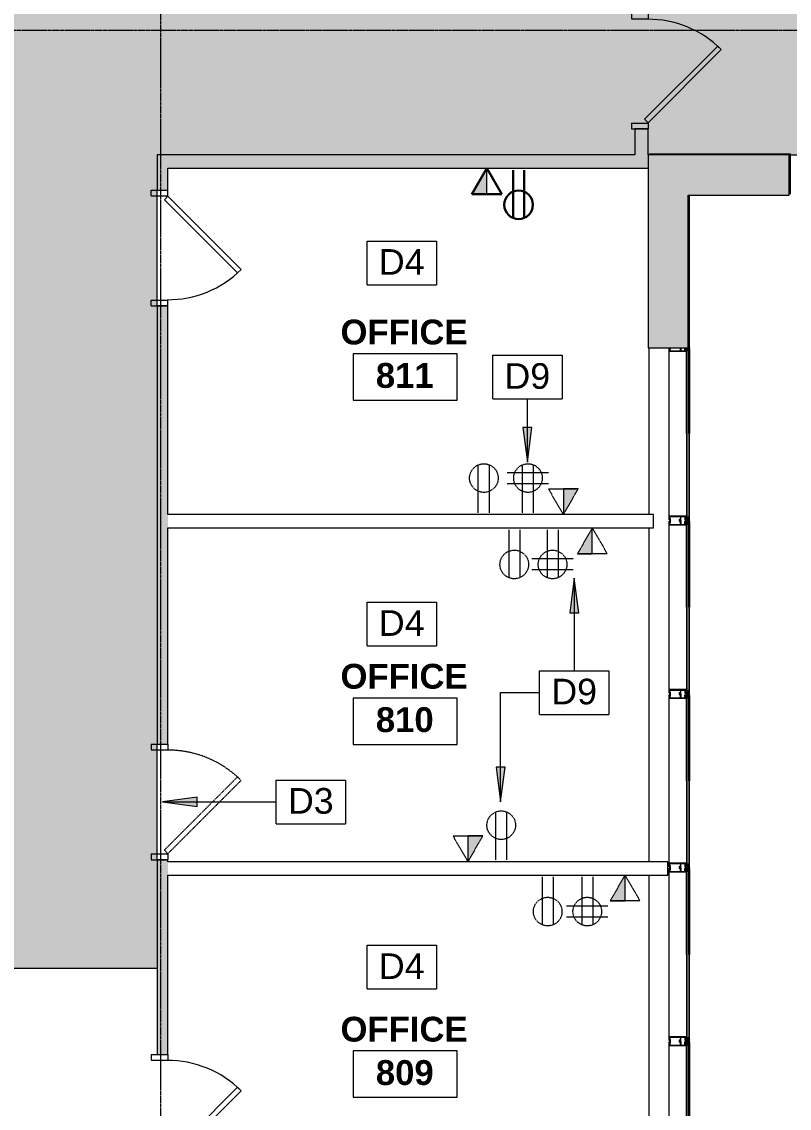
# Model space of a CAD drawing. Header units: inches. Extents: x -203 to 2791, y -968 to 768.
# Drawn here: x 1506.6 to 1772.1, y 22 to 397.6 of the extents above; entities that cross this region are included whole.
import ezdxf

# ---------------------------------------------------------------- set-up
doc = ezdxf.new("R2010")
doc.units = ezdxf.units.IN
doc.header["$MEASUREMENT"] = 0
doc.linetypes.add('Demolished', pattern=[0.1875, 0.125, -0.0625])
doc.linetypes.add('Grid Line 1_2_', pattern=[0.875, 0.5, -0.125, 0.125, -0.125])
for name, color, linetype, lineweight in [('A-ANNO-KEYN', 231, 'Continuous', 9), ('A-ANNO-NOTE', 131, 'Continuous', 13), ('A-DETL-GENF', 92, 'Continuous', 9), ('A-DETL-THIN', 151, 'Continuous', 9), ('A-DOOR', 31, 'Continuous', 13), ('A-DOOR-FRAM', 31, 'Continuous', 20), ('A-Glaz-Exst', 7, 'Continuous', 9), ('A-WALL', 113, 'Continuous', 13), ('A-Wall-Exst', 7, 'Continuous', 9), ('A-WALL-PATT', 111, 'Continuous', 13), ('G-ANNO-TEXT', 231, 'Continuous', 9), ('I-WALL', 2, 'Continuous', 13), ('Jenner and Block 8fl_BB_dwg', 8, 'Continuous', 9), ('S-GRID', 1, 'Continuous', 9)]:
    doc.layers.add(name, color=color, linetype=linetype, lineweight=lineweight)
doc.styles.add('Arial', font='arial.ttf', dxfattribs={"height": 8.851796})
doc.styles.add('Swis721 Lt BT_B', font='', dxfattribs={"height": 8.583975})
doc.styles.get('Swis721 Lt BT_B').set_extended_font_data('Swis721 Lt BT', bold=True)

# ---------------------------------------------------------------- blocks, each defined once
blk = doc.blocks.new('Single Flush - OTJ_SOLIDFLUSH_ALUM-5493998-Level 8 Demo')
at = {"layer": 'A-DOOR', "color": 8, "lineweight": 20}
for p, q in [((-7.42, 27.64), (-8.65, 26.4)), ((-8.65, 26.4), (16.67, 1.08)), ((17.91, 2.31), (-7.42, 27.64)), ((16.67, 1.08), (17.91, 2.31))]:
    blk.add_line(p, q, dxfattribs=at)
at = {"layer": 'A-DOOR', "color": 55, "lineweight": 9}
blk.add_arc((17.91, 2.31), 35.81, 135, 180.5, dxfattribs=at)
at = {"layer": 'A-DOOR-FRAM', "color": 8}
for p, q in [((-20, -3.44), (-20, 2.31)), ((-20, 2.31), (-18, 2.31)), ((-18, -3.44), (-18, 2.31)), ((18, -3.44), (18, 2.31)), ((18, 2.31), (20, 2.31)), ((20, -3.44), (20, 2.31)), ((-20, -3.44), (-18, -3.44)), ((18, -3.44), (20, -3.44))]:
    blk.add_line(p, q, dxfattribs=at)
blk = doc.blocks.new('Single Flush - OTJ_SOLIDFLUSH_ALUM-5611425-Level 8 Demo')
at = {"layer": 'A-DOOR', "color": 8, "lineweight": 20}
for p, q in [((-8.65, -25.96), (16.67, -0.64)), ((17.91, -1.88), (-7.42, -27.2)), ((16.67, -0.64), (17.91, -1.88)), ((-7.42, -27.2), (-8.65, -25.96))]:
    blk.add_line(p, q, dxfattribs=at)
at = {"layer": 'A-DOOR', "color": 55, "lineweight": 9}
blk.add_arc((17.91, -1.88), 35.81, 179.5, 225, dxfattribs=at)
at = {"layer": 'A-DOOR-FRAM', "color": 8}
for p, q in [((-20, 3.87), (-20, -1.88)), ((-20, 3.87), (-18, 3.87)), ((-18, 3.87), (-18, -1.88)), ((18, 3.87), (18, -1.88)), ((18, 3.87), (20, 3.87)), ((20, 3.87), (20, -1.88)), ((-20, -1.88), (-18, -1.88)), ((18, -1.88), (20, -1.88))]:
    blk.add_line(p, q, dxfattribs=at)
blk = doc.blocks.new('Single Flush - OTJ_SOLIDFLUSH_ALUM-5611433-Level 8 Demo')
at = {"layer": 'A-DOOR', "color": 250, "linetype": 'Demolished', "lineweight": 20}
for p, q in [((-7.42, 27.2), (-8.65, 25.96)), ((17.91, 1.87), (-7.42, 27.2)), ((-8.65, 25.96), (16.67, 0.64)), ((16.67, 0.64), (17.91, 1.87))]:
    blk.add_line(p, q, dxfattribs=at)
at = {"layer": 'A-DOOR', "color": 7, "linetype": 'Demolished', "lineweight": 9}
blk.add_arc((17.91, 1.87), 35.81, 135, 180.5, dxfattribs=at)
at = {"layer": 'A-DOOR-FRAM', "color": 250, "linetype": 'Demolished'}
for p, q in [((-20, -3.87), (-20, 1.87)), ((-20, 1.87), (-18, 1.87)), ((-18, -3.87), (-18, 1.87)), ((18, -3.87), (18, 1.87)), ((18, 1.87), (20, 1.87)), ((20, -3.87), (20, 1.87)), ((-20, -3.87), (-18, -3.87)), ((18, -3.87), (20, -3.87))]:
    blk.add_line(p, q, dxfattribs=at)
blk = doc.blocks.new('Single Flush - OTJ_SOLIDFLUSH_ALUM-5610241-Level 8 Demo')
at = {"layer": 'A-DOOR', "color": 8, "lineweight": 20}
for p, q in [((-7.42, 27.2), (-8.65, 25.96)), ((17.91, 1.87), (-7.42, 27.2)), ((-8.65, 25.96), (16.67, 0.64)), ((16.67, 0.64), (17.91, 1.87))]:
    blk.add_line(p, q, dxfattribs=at)
at = {"layer": 'A-DOOR', "color": 55, "lineweight": 9}
blk.add_arc((17.91, 1.87), 35.81, 135, 180.5, dxfattribs=at)
at = {"layer": 'A-DOOR-FRAM', "color": 8}
for p, q in [((-20, -3.87), (-20, 1.87)), ((-20, 1.87), (-18, 1.87)), ((-18, -3.87), (-18, 1.87)), ((18, -3.87), (18, 1.87)), ((18, 1.87), (20, 1.87)), ((20, -3.87), (20, 1.87)), ((-20, -3.87), (-18, -3.87)), ((18, -3.87), (20, -3.87))]:
    blk.add_line(p, q, dxfattribs=at)
blk = doc.blocks.new('Jenner and Block 8fl_BB_dwg_CW-STRIP-5551871-Level 8 Demo')
at = {"layer": 'A-Glaz-Exst'}
for p, q in [((-127.5, -52.64), (-124.39, -51.32)), ((-124.23, -51.38), (-123.91, -52.13)), ((-124.05, -51.17), (-123.01, -50.73)), ((-124.04, -52.43), (-123.99, -52.37)), ((-124.01, -52.57), (-123.8, -52.48)), ((-123.96, -52.47), (-123.97, -52.44)), ((-123.96, -52.36), (-123.88, -52.36)), ((-123.92, -52.42), (-123.9, -52.45)), ((-123.75, -52.48), (-123.71, -52.5)), ((-123.74, -52.44), (-123.69, -52.46)), ((-123.59, -52.56), (-123.13, -53.64)), ((-121.88, -51.54), (-122.01, -51.58)), ((-121.75, -51.73), (-121.85, -51.55)), ((-121.68, -51.87), (-121.79, -51.93)), ((-121.72, -51.64), (-121.66, -51.83)), ((-120.76, -51.54), (-120.96, -51.08)), ((-127.34, -53.32), (-127.56, -52.8)), ((-127.2, -53.33), (-127.26, -53.35)), ((-126.62, -54.54), (-127.12, -53.36)), ((-126.7, -54.61), (-126.64, -54.58)), ((-126.42, -55.17), (-123.32, -53.85)), ((-124.09, -52.63), (-124.08, -52.59)), ((-124.09, -52.78), (-124.03, -52.91)), ((-124.06, -52.65), (-124.04, -52.6)), ((-123.25, -53.69), (-123.64, -52.78)), ((-122.97, -53.7), (-121.94, -53.26))]:
    blk.add_line(p, q, dxfattribs=at)
at = {"layer": 'A-Glaz-Exst', "flags": 128}
for points in [[(-133.51, -24.09), (-122.34, -50.38), (-122.08, -51.01), (-121.85, -50.92), (-133.28, -23.99)], [(-132.82, -23.8), (-121.39, -50.72), (-121.16, -50.62), (-132.59, -23.7)], [(-122.46, -50.43), (-122.48, -50.37), (-127.89, -52.67), (-127.4, -53.82), (-127.17, -53.72), (-127.4, -53.82), (-127.89, -52.67), (-122.48, -50.37), (-122.46, -50.43), (-122.34, -50.38), (-122.46, -50.43), (-122.69, -50.53)], [(-109.83, -79.22), (-121.26, -52.3), (-121.49, -52.4), (-121.22, -53.03), (-121.34, -53.08), (-121.31, -53.13), (-126.72, -55.43), (-127.21, -54.28), (-126.95, -54.17), (-126.98, -54.18), (-127.21, -54.28), (-126.72, -55.43), (-121.31, -53.13), (-121.34, -53.08), (-121.57, -53.17)], [(-123.94, -52.21), (-124.27, -52.35), (-124.17, -52.58), (-123.98, -52.5)], [(-123.87, -52.45), (-123.67, -52.37), (-124.11, -51.34)], [(-124.08, -52.57), (-124.09, -52.55), (-123.98, -52.5), (-124, -52.45), (-124.02, -52.45)], [(-123.87, -52.39), (-123.89, -52.4), (-123.87, -52.45), (-123.76, -52.41), (-123.75, -52.43)], [(-122.85, -50.8), (-122.46, -51.72), (-121.94, -51.5), (-121.95, -51.47), (-121.99, -51.48), (-122.01, -51.45), (-121.87, -51.38), (-121.85, -51.42), (-121.89, -51.45), (-121.88, -51.47), (-121.82, -51.45), (-120.96, -51.08), (-121.06, -50.85)], [(-122.34, -50.38), (-122.54, -50.87), (-122.2, -50.73), (-122.69, -50.53), (-122.37, -51.28)], [(-121.87, -53.1), (-122.26, -52.18), (-121.74, -51.96), (-121.73, -51.99), (-121.77, -52.01), (-121.75, -52.05), (-121.61, -51.99), (-121.63, -51.95), (-121.67, -51.96), (-121.68, -51.93), (-121.57, -51.89), (-121.69, -51.6), (-121.7, -51.6), (-121.69, -51.6), (-121.57, -51.89), (-120.76, -51.54), (-120.67, -51.77), (-121.82, -52.26)], [(-121.82, -51.45), (-120.96, -51.08), (-121.06, -50.85), (-122.21, -51.34)], [(-122.05, -51.56), (-122.05, -51.55), (-121.94, -51.5)], [(-121.99, -50.5), (-122.02, -50.42), (-121.62, -50.24), (-121.59, -50.33)], [(-121.96, -50.56), (-121.94, -50.62), (-121.84, -50.78), (-121.49, -50.63), (-121.54, -50.45), (-121.56, -50.39)], [(-110.06, -79.32), (-121.22, -53.03), (-121.71, -52.83), (-121.37, -52.68), (-121.57, -53.17), (-121.88, -52.43)], [(-121.7, -51.74), (-121.82, -51.45), (-121.7, -51.74), (-121.71, -51.74)], [(-121.81, -51.97), (-121.8, -51.98), (-121.74, -51.96)], [(-121.08, -52.63), (-121.11, -52.57), (-121.15, -52.39), (-120.81, -52.24), (-120.71, -52.4), (-120.68, -52.46)], [(-121.06, -52.69), (-121.02, -52.77), (-120.62, -52.6), (-120.66, -52.52)], [(-109.37, -79.03), (-120.8, -52.1), (-120.57, -52), (-109.14, -78.93)], [(-126.88, -54.24), (-126.91, -54.19), (-127.09, -53.75), (-126.74, -54.59)], [(-126.92, -54.33), (-126.83, -54.53), (-126.86, -54.54), (-126.88, -54.5), (-126.92, -54.51), (-126.86, -54.66), (-126.82, -54.64), (-126.84, -54.6), (-126.81, -54.58), (-126.59, -55.1)]]:
    blk.add_lwpolyline(points, dxfattribs=at)
blk.add_lwpolyline([(-120.67, -51.77), (-120.76, -51.54), (-121.57, -51.89), (-120.76, -51.54)], close=True, dxfattribs=at)
at = {"layer": 'A-Glaz-Exst'}
for centre, radius in [((-121.98, -50.53), 0.0312), ((-121.57, -50.36), 0.0313), ((-120.67, -52.49), 0.0312), ((-121.07, -52.66), 0.0312)]:
    blk.add_circle(centre, radius, dxfattribs=at)
for centre, radius, start, end in [((-124.34, -51.43), 0.125, 23.0045, 113.0045), ((-124, -51.29), 0.125, 113.0045, 203.0045), ((-124.03, -52.23), 0.548, 263.7768, 322.8434), ((-124.09, -52.58), 0.0197, 337.7655, 23.0045), ((-124.03, -52.58), 0.0139, 50.356, 225.537), ((-124.03, -52.44), 0.016, 138.4428, 293.0045), ((-124.03, -52.23), 0.517, 269.0257, 316.9833), ((-124.02, -52.26), 0.451, 268.6149, 317.394), ((-124.02, -52.56), 0.0118, 230.356, 293.0045), ((-123.96, -52.4), 0.04, 87.5662, 138.4428), ((-123.94, -52.43), 0.0306, 26.7074, 199.3016), ((-123.93, -52.46), 0.0306, 206.7074, 19.3016), ((-123.97, -52.16), 0.0625, 293.0045, 23.0045), ((-123.88, -52.38), 0.016, 293.0045, 87.5662), ((-123.8, -52.47), 0.0118, 293.0045, 355.653), ((-123.77, -52.47), 0.0139, 0.472, 175.653), ((-123.75, -52.47), 0.0118, 180.472, 248.2435), ((-123.73, -52.43), 0.0197, 203.0045, 248.2435), ((-123.75, -52.55), 0.0695, 350.7239, 46.7046), ((-123.73, -52.54), 0.089, 332.9913, 65.2955), ((-122.96, -50.85), 0.125, 23.0045, 113.0045), ((-122.22, -51.15), 0.313, 76.1346, 149.8744), ((-122.18, -51.16), 0.221, 68.0045, 194.8744), ((-122.26, -51.23), 0.125, 203.0045, 293.0045), ((-121.97, -51.25), 0.257, 114.4891, 201.5199), ((-122.02, -51.55), 0.0312, 203.0045, 288.0045), ((-121.77, -52.38), 0.125, 113.0045, 203.0045), ((-121.88, -51.57), 0.0312, 23.0045, 108.0045), ((-121.67, -52.37), 0.221, 211.1346, 338.0045), ((-121.43, -51.25), 0.531, 84.932, 141.077), ((-121.58, -52.16), 0.257, 204.4891, 291.5199), ((-121.78, -51.95), 0.0312, 118.0045, 203.0045), ((-121.69, -52.41), 0.313, 256.1346, 329.8744), ((-121.72, -51.71), 0.0313, 208.0045, 293.0045), ((-121.69, -51.63), 0.0313, 113.0045, 198.0045), ((-121.55, -50.92), 0.145, 75.2021, 272.5168), ((-121.69, -51.84), 0.0312, 298.0045, 23.0045), ((-121.46, -50.89), 0.13, 309.3067, 96.5963), ((-121.06, -50.72), 0.266, 174.932, 231.077), ((-121.01, -50.7), 0.266, 174.932, 231.077), ((-121.21, -51.77), 0.531, 264.932, 321.077), ((-120.95, -50.67), 0.266, 174.932, 231.077), ((-121.06, -52.09), 0.145, 133.4921, 330.8069), ((-120.89, -50.65), 0.266, 174.932, 231.077), ((-120.97, -52.04), 0.13, 309.4127, 96.7023), ((-120.57, -51.87), 0.266, 174.932, 231.077), ((-120.52, -51.85), 0.266, 174.932, 231.077), ((-120.46, -51.82), 0.266, 174.932, 231.077), ((-120.4, -51.8), 0.266, 174.932, 231.077), ((-127.45, -52.75), 0.125, 113.0045, 203.0045), ((-127.29, -53.29), 0.0625, 203.0045, 293.0045), ((-127.18, -53.39), 0.0625, 23.0045, 113.0045), ((-127.15, -53.78), 0.0625, 23.0045, 113.0045), ((-127.15, -53.78), 0.0625, 23.0045, 113.0045), ((-126.94, -54.2), 0.0312, 23.0045, 113.0045), ((-126.94, -54.2), 0.0312, 23.0045, 113.0045), ((-126.89, -54.31), 0.0312, 113.0045, 203.0045), ((-126.91, -54.26), 0.0313, 293.0045, 23.0045), ((-126.71, -54.58), 0.0312, 203.0045, 293.0045), ((-126.65, -54.55), 0.0313, 293.0045, 23.0045), ((-126.47, -55.05), 0.125, 203.0045, 293.0045), ((-124.01, -52.66), 0.089, 160.7135, 253.0177), ((-123.99, -52.65), 0.0695, 179.3043, 235.285), ((-124.05, -52.6), 0.0118, 337.7655, 45.537), ((-124.03, -52.23), 0.673, 269.5765, 305.68), ((-123.37, -53.73), 0.125, 293.0045, 23.0045), ((-123.02, -53.59), 0.125, 203.0045, 293.0045), ((-121.98, -53.15), 0.125, 293.0045, 23.0045)]:
    blk.add_arc(centre, radius, start, end, dxfattribs=at)
blk = doc.blocks.new('Jenner and Block 8fl_BB_dwg_CW-STRIP-V15-Level 8 Demo')
at = {"layer": 'A-Glaz-Exst'}
for p, q in [((-121.87, -53.1), (-122.25, -52.21)), ((-120.76, -51.54), (-120.96, -51.08)), ((-126.88, -54.24), (-126.91, -54.19)), ((-126.91, -54.19), (-126.74, -54.59)), ((-126.62, -54.54), (-126.79, -54.14)), ((-126.7, -54.61), (-126.64, -54.58)), ((-126.42, -55.17), (-123.32, -53.85)), ((-123.25, -53.69), (-123.63, -52.8)), ((-123.51, -52.75), (-123.13, -53.64)), ((-122.97, -53.7), (-121.94, -53.26))]:
    blk.add_line(p, q, dxfattribs=at)
at = {"layer": 'A-Glaz-Exst', "flags": 128}
for points in [[(-132.82, -23.8), (-121.39, -50.72), (-121.16, -50.62), (-132.59, -23.7)], [(-109.83, -79.22), (-121.26, -52.3), (-121.49, -52.4), (-121.22, -53.03), (-121.34, -53.08), (-121.31, -53.13), (-126.72, -55.43), (-127.19, -54.31)], [(-110.06, -79.32), (-121.22, -53.03), (-121.71, -52.83), (-121.37, -52.68), (-121.57, -53.17), (-121.88, -52.43)], [(-121.13, -51.7), (-120.76, -51.54), (-120.67, -51.77), (-121.82, -52.26)], [(-121.77, -52.01), (-121.75, -52.05), (-121.61, -51.99), (-121.63, -51.95)], [(-121.73, -50.29), (-121.62, -50.24), (-121.59, -50.33)], [(-121.57, -50.66), (-121.49, -50.63), (-121.54, -50.45), (-121.56, -50.39)], [(-121.33, -51.24), (-120.96, -51.08), (-121.06, -50.85), (-121.42, -51.01)], [(-121.33, -51.24), (-120.96, -51.08), (-121.06, -50.85)], [(-121.08, -52.63), (-121.11, -52.57), (-121.15, -52.39), (-120.81, -52.24), (-120.71, -52.4), (-120.68, -52.46)], [(-120.67, -51.77), (-120.76, -51.54), (-121.13, -51.7)], [(-121.13, -51.7), (-120.76, -51.54), (-120.67, -51.77)], [(-121.06, -52.69), (-121.02, -52.77), (-120.62, -52.6), (-120.66, -52.52)], [(-109.37, -79.03), (-120.8, -52.1), (-120.57, -52), (-109.14, -78.93)], [(-127.19, -54.31), (-126.72, -55.43), (-121.31, -53.13), (-121.34, -53.08), (-121.57, -53.17)], [(-126.92, -54.33), (-126.83, -54.53), (-126.86, -54.54), (-126.88, -54.5), (-126.92, -54.51), (-126.86, -54.66), (-126.82, -54.64), (-126.84, -54.6), (-126.81, -54.58), (-126.59, -55.1)]]:
    blk.add_lwpolyline(points, dxfattribs=at)
at = {"layer": 'A-Glaz-Exst'}
for centre, radius in [((-121.57, -50.36), 0.0313), ((-120.67, -52.49), 0.0312), ((-121.07, -52.66), 0.0312)]:
    blk.add_circle(centre, radius, dxfattribs=at)
for centre, radius, start, end in [((-121.77, -52.38), 0.125, 113.0045, 203.0045), ((-121.67, -52.37), 0.221, 211.1346, 338.0045), ((-121.58, -52.16), 0.257, 204.4891, 291.5199), ((-121.69, -52.41), 0.313, 256.1346, 329.8744), ((-121.43, -51.25), 0.531, 84.932, 101.6277), ((-121.46, -50.89), 0.13, 309.3067, 96.5963), ((-121.06, -50.72), 0.266, 174.932, 231.077), ((-121.01, -50.7), 0.266, 174.932, 231.077), ((-121.21, -51.77), 0.531, 264.932, 321.077), ((-120.95, -50.67), 0.266, 174.932, 231.077), ((-121.06, -52.09), 0.145, 133.4921, 330.8069), ((-120.89, -50.65), 0.266, 174.932, 231.077), ((-120.97, -52.04), 0.13, 309.4127, 96.7023), ((-120.57, -51.87), 0.266, 174.932, 231.077), ((-120.52, -51.85), 0.266, 174.932, 231.077), ((-120.46, -51.82), 0.266, 174.932, 231.077), ((-120.4, -51.8), 0.266, 174.932, 231.077), ((-126.89, -54.31), 0.0312, 113.0045, 203.0045), ((-126.91, -54.26), 0.0313, 293.0045, 23.0045), ((-126.71, -54.58), 0.0312, 203.0045, 293.0045), ((-126.65, -54.55), 0.0313, 293.0045, 23.0045), ((-126.47, -55.05), 0.125, 203.0045, 293.0045), ((-123.37, -53.73), 0.125, 293.0045, 23.0045), ((-123.02, -53.59), 0.125, 203.0045, 293.0045), ((-121.98, -53.15), 0.125, 293.0045, 23.0045)]:
    blk.add_arc(centre, radius, start, end, dxfattribs=at)
blk = doc.blocks.new('Jenner and Block 8fl_BB_dwg-4751915-Level 8 Demo')
at = {"layer": 'A-Glaz-Exst'}
for p, q in [((1723.3, 226.98), (1723.3, 284.66)), ((1730.17, 226.45), (1730.17, 283.45)), ((1723.3, 106.98), (1723.3, 222.35)), ((1730.17, 166.45), (1730.17, 223.45)), ((1730.17, 106.45), (1730.17, 163.45)), ((1723.3, -494.59), (1723.3, 102.35)), ((1730.17, 46.45), (1730.17, 103.45)), ((1730.17, -13.55), (1730.17, 43.45))]:
    blk.add_line(p, q, dxfattribs=at)
at = {"layer": 'A-Wall-Exst', "flags": 128}
for points in [[(1772.13, 337.71), (1772.13, 351.59), (1737.17, 351.59), (1723.3, 351.59), (1723.3, 351.3)], [(1736.77, 284.95), (1737.17, 284.95), (1737.17, 337.43)]]:
    blk.add_lwpolyline(points, dxfattribs=at)
at = {"layer": 'A-WALL-PATT', "color": 7, "lineweight": 9}
for p, q in [((1736.96, 351.3), (1737.17, 351.59)), ((1737.17, 284.95), (1736.77, 284.95))]:
    blk.add_line(p, q, dxfattribs=at)
at = {"layer": 'A-WALL-PATT', "color": 7, "lineweight": 9, "flags": 128}
blk.add_lwpolyline([(1723.3, 351.59), (1733.7, 351.59), (1737.17, 351.59), (1736.96, 351.3)], dxfattribs=at)
blk.add_lwpolyline([(1723.94, 351.3), (1723.3, 351.59)], close=True, dxfattribs=at)
at = {"rotation": 336.9955198969619}
for name, p in [('Jenner and Block 8fl_BB_dwg_CW-STRIP-V15-Level 8 Demo', (1868.48, 284.95)), ('Jenner and Block 8fl_BB_dwg_CW-STRIP-5551871-Level 8 Demo', (1868.48, 224.95)), ('Jenner and Block 8fl_BB_dwg_CW-STRIP-5551871-Level 8 Demo', (1868.48, 164.95)), ('Jenner and Block 8fl_BB_dwg_CW-STRIP-5551871-Level 8 Demo', (1868.48, 104.95)), ('Jenner and Block 8fl_BB_dwg_CW-STRIP-5551871-Level 8 Demo', (1868.48, 44.95))]:
    blk.add_blockref(name, p, dxfattribs=at)
blk = doc.blocks.new('Keynote Tag - Keynote Number - Boxed-135510-Level 8 Demo')
at = {"layer": 'A-ANNO-KEYN'}
for p, q in [((-0.125, -0.0792), (-0.125, 0.0781)), ((-0.125, 0.0781), (0.125, 0.0781)), ((0.125, 0.0781), (0.125, -0.0792)), ((-0.125, -0.0792), (0.125, -0.0792))]:
    blk.add_line(p, q, dxfattribs=at)

msp = doc.modelspace()

# ---------------------------------------------------------------- hatches: boundary and pattern name
at = {"layer": 'A-ANNO-KEYN'}
for points in [[(1681.54, 245.4), (1683.12, 257.4), (1679.96, 257.4)], [(1697.74, 205.33), (1696.16, 193.33), (1699.32, 193.33)], [(1672.26, 127.95), (1673.84, 139.95), (1670.68, 139.95)], [(1555.3, 127.95), (1567.3, 126.37), (1567.3, 129.53)]]:
    msp.add_hatch(color=256, dxfattribs=at).paths.add_polyline_path(points, flags=0)
at = {"layer": 'A-ANNO-NOTE', "lineweight": 9}
msp.add_hatch(color=55, dxfattribs=at).paths.add_polyline_path([(1667.48, 338.03), (1667.48, 346.96), (1662.33, 338.03)], flags=0)
at = {"layer": 'A-ANNO-NOTE', "linetype": 'Demolished', "lineweight": 9}
for points in [[(1693.98, 227.26), (1699.14, 236.19), (1693.98, 236.19)], [(1703.98, 213.71), (1703.98, 222.64), (1698.83, 213.71)], [(1660.98, 107.26), (1666.14, 116.19), (1660.98, 116.19)], [(1715.3, 93.71), (1715.3, 102.64), (1710.14, 93.71)]]:
    msp.add_hatch(color=7, dxfattribs=at).paths.add_polyline_path(points, flags=0)
at = {"layer": 'A-DETL-GENF'}
h = msp.add_hatch(color=9, dxfattribs=at)
h.paths.add_polyline_path([(131.76, -847.99), (290.74, -780.5), (227.71, -632.01), (203.3, -642.37), (194.97, -622.75), (199.23, -620.94), (205.75, -636.3), (297.88, -597.2), (299.68, -601.45), (231.97, -630.2), (295, -778.69), (401.08, -733.65), (338.06, -585.16), (336.5, -585.82), (334.7, -581.57), (419.28, -545.66), (421.09, -549.92), (342.31, -583.36), (405.34, -731.84), (515.31, -685.15), (511.69, -685.15), (511.69, -619.4), (491.89, -619.4), (491.89, -612.4), (492.01, -612.4), (492.01, -532.94), (471.73, -532.94), (471.73, -528.42), (457.91, -534.29), (456.1, -530.03), (470.83, -523.78), (471.73, -525.91), (471.73, -508.94), (495.73, -508.94), (495.73, -510.53), (555.67, -510.53), (555.67, -394.75), (560.67, -394.75), (560.67, -437.31), (560.17, -437.31), (560.17, -441.94), (560.67, -441.94), (560.67, -498.09), (620.88, -498.09), (620.88, -477.65), (625.88, -477.65), (625.88, -500.46), (758.51, -500.46), (758.46, -433.94), (754.23, -433.94), (754.23, -433.44), (758.51, -433.44), (758.51, -376.94), (697.48, -376.94), (697.48, -433.44), (721.73, -433.44), (721.73, -433.94), (693.48, -433.94), (693.48, -433.44), (696.98, -433.43), (696.98, -376.94), (661.48, -376.94), (661.48, -433.44), (660.98, -433.44), (660.98, -376.94), (625.46, -376.94), (625.46, -433.44), (624.19, -433.44), (624.19, -433.94), (625.46, -433.94), (625.46, -441.94), (600.17, -441.94), (600.17, -437.31), (620.83, -437.31), (620.83, -304.37), (601.17, -304.37), (601.17, -299.75), (634.61, -299.75), (634.61, -357.01), (665.48, -357.01), (665.48, -344.95), (665.98, -344.95), (665.98, -357.01), (696.98, -357.01), (696.98, -299.95), (699.23, -299.95), (699.23, -300.45), (697.48, -300.45), (697.48, -357.01), (733.48, -357.01), (733.48, -300.45), (731.73, -300.45), (731.73, -299.95), (757.71, -299.95), (757.71, -300.45), (733.98, -300.45), (733.98, -357.01), (793.96, -357.01), (793.96, -300.45), (790.21, -300.45), (790.21, -299.95), (793.96, -299.95), (793.96, -230.99), (634.98, -230.99), (634.98, -254.99), (560.67, -254.98), (560.67, -299.75), (561.17, -299.75), (561.17, -304.37), (560.67, -304.37), (560.67, -346.75), (555.67, -346.75), (555.67, -249.98), (564.59, -249.98), (564.59, -200.84), (575.84, -200.84), (575.84, -243.74), (630.36, -243.74), (630.36, -224.99), (674.86, -224.99), (674.86, -160.84), (555.74, -160.84), (555.74, 72.48), (430.42, 72.48), (430.42, 109.37), (435.05, 109.37), (435.05, 146.43), (354.94, 146.43), (354.94, 109.37), (359.57, 109.37), (359.57, 72.48), (108.25, 72.48), (108.25, 129.02), (112.87, 129.02), (112.87, 77.11), (225.04, 77.11), (225.04, 176.71), (112.87, 176.71), (112.87, 169.02), (108.25, 169.02), (108.25, 181.33), (225.04, 181.33), (225.04, 348.74), (107.25, 348.74), (107.25, 353.37), (229.67, 353.37), (229.67, 231.06), (557.42, 231.06), (557.42, 353.37), (589.73, 353.37), (589.73, 348.74), (562.05, 348.74), (562.05, 231.06), (589.73, 231.06), (589.73, 226.43), (562.05, 226.43), (562.05, 77.11), (590.73, 77.11), (590.73, 72.48), (766.8, 72.48), (766.8, 103.43), (726.05, 103.43), (726.05, 294.15), (766.8, 294.15), (766.8, 350.67), (785.11, 350.67), (785.11, 346.92), (771.42, 346.92), (771.42, 227.06), (826.8, 227.06), (826.8, 346.92), (825.11, 346.92), (825.11, 350.67), (1166.99, 350.67), (1166.99, 227.06), (1492.42, 227.06), (1492.42, 347.74), (1497.05, 347.74), (1497.05, 222.43), (1477.67, 222.43), (1477.67, 75.11), (1495.17, 75.11), (1495.17, 70.48), (1553.42, 70.48), (1553.42, 351.59), (1718.67, 351.59), (1718.67, 360.59), (1723.3, 360.59), (1723.3, 351.59), (1910.23, 351.59), (1910.23, 580.43), (-120.35, 580.43), (-120.35, 406.96), (48.71, 406.96), (48.71, 428.91), (66.73, 428.91), (66.73, 424.29), (53.33, 424.29), (53.33, 330.65), (48.71, 330.65), (48.71, 402.34), (-120.35, 402.34), (-120.35, 286.96), (48.71, 286.96), (48.71, 290.65), (53.33, 290.65), (53.33, 280.65), (48.71, 280.65), (48.71, 282.34), (-120.35, 282.34), (-120.35, 166.96), (48.71, 166.96), (48.71, 240.65), (53.33, 240.65), (53.33, 160.65), (48.71, 160.65), (48.71, 162.34), (-120.35, 162.34), (-120.35, 0.55), (-80.76, 0.55), (-80.76, -14.04), (48.71, -14.04), (48.71, 120.65), (53.33, 120.65), (53.33, -25.35), (48.71, -25.35), (48.71, -18.66), (-80.76, -18.66), (-80.76, -30.95), (-120.35, -30.95), (-120.35, -193.04), (48.71, -193.04), (48.71, -65.35), (53.33, -65.35), (53.33, -220.93), (67.88, -255.19), (63.62, -257), (48.71, -221.87), (48.71, -197.66), (-120.35, -197.66), (-120.35, -254.17), (-74.95, -361.1), (79.91, -295.37), (79.25, -293.82), (83.5, -292.01), (138.94, -422.62), (134.69, -424.43), (81.71, -299.63), (-73.15, -365.36), (42.29, -637.25), (197.13, -571.52), (169.07, -505.43), (173.33, -503.62), (203.19, -573.97), (182.94, -582.57), (183.6, -584.12), (179.34, -585.93), (178.68, -584.37), (44.1, -641.5), (120.3, -820.99)], flags=0)
h.paths.add_polyline_path([(225.76, -805.76), (216.38, -783.67), (238.47, -774.29), (247.85, -796.38), (227.71, -804.93)], flags=0)
h.paths.add_polyline_path([(446.67, -711.97), (437.29, -689.88), (459.38, -680.5), (468.76, -702.59), (455.33, -708.29)], flags=0)
h.paths.add_polyline_path([(516.31, -684.73), (893.34, -524.65), (963.74, -524.65), (963.74, -523.31), (943.94, -523.31), (943.94, -499.31), (963.74, -499.31), (963.74, -496.94), (968.74, -496.94), (968.74, -456.94), (963.74, -456.94), (963.74, -457.44), (946.48, -457.44), (946.48, -308.86), (799.96, -308.86), (799.96, -363.01), (764.51, -363.01), (764.51, -516.53), (744.73, -516.53), (744.73, -518.83), (942.73, -518.83), (942.73, -523.83), (744.73, -523.83), (744.73, -532.94), (725.26, -532.94), (725.26, -561.42), (744.73, -561.42), (744.73, -585.42), (725.26, -585.42), (725.26, -591.53), (659.62, -619.4), (590.81, -619.4), (590.81, -647.06), (516.73, -647.06), (516.73, -643.56), (587.31, -643.56), (587.31, -619.4), (516.31, -619.4), (516.31, -647.06)], flags=0)
h.paths.add_polyline_path([(641.71, -612.4), (658.19, -612.4), (718.26, -586.9), (718.26, -516.53), (499.01, -516.53), (499.01, -612.4), (590.81, -612.4)], flags=0)
h.paths.add_polyline_path([(266.06, -553.39), (246.27, -506.73), (353.03, -461.4), (225.02, -159.89), (218.14, -162.82), (216.66, -159.37), (120.3, -200.48), (112, -180.92), (112, -35.66), (108.25, -35.66), (108.25, 5.05), (112.87, 5.05), (112.87, -31.04), (203.26, -31.04), (203.26, 5.05), (260.18, 5.05), (261.13, 4.11), (257.73, 4.11), (257.73, 0.96), (258.26, 0.43), (250.87, 0.43), (250.87, -35.66), (237.05, -35.66), (237.05, -149.24), (363.42, -149.24), (363.42, -0.52), (297.73, -0.52), (297.73, 4.11), (495.73, 4.11), (495.73, -81.52), (491.11, -81.52), (491.11, -0.52), (368.05, -0.52), (368.05, -149.24), (491.11, -149.24), (491.11, -121.52), (495.73, -121.52), (495.73, -271.65), (491.11, -271.65), (491.11, -229.94), (467.11, -229.94), (467.11, -196.21), (491.11, -196.21), (491.11, -153.87), (237.05, -153.87), (237.05, -179.26), (294.82, -315.34), (491.11, -315.34), (491.11, -311.65), (495.73, -311.65), (495.73, -455.18), (418.47, -487.97), (416.67, -483.71), (491.11, -452.12), (491.11, -319.96), (296.78, -319.96), (374, -501.83), (379.85, -499.34), (381.65, -503.6), (372.58, -507.45), (361.98, -482.48), (304.78, -506.77), (315.23, -531.4), (266.31, -553.28)], flags=0)
h.paths.add_polyline_path([(266.31, -548.22), (309.2, -529.03), (293.38, -491.75), (250.13, -510.11), (250.18, -510.21), (271.83, -501.02), (281.21, -523.11), (259.56, -532.3), (266.06, -547.64)], flags=0)
h.paths.add_polyline_path([(3.31, -538.98), (-6.07, -516.89), (16.02, -507.51), (25.4, -529.6), (16.02, -533.58)], flags=0)
h.paths.add_polyline_path([(27.39, -520.28), (25.5, -516.06), (150.98, -462.8), (150.32, -461.25), (154.57, -459.44), (157.7, -466.8), (153.44, -468.61), (152.78, -467.06), (41.85, -514.15)], flags=0)
h.paths.add_polyline_path([(584.67, -510.53), (720.73, -510.53), (720.73, -508.94), (744.73, -508.94), (744.73, -510.53), (758.51, -510.53), (758.51, -505.09), (560.67, -505.09), (560.67, -510.53)], flags=0)
h.paths.add_polyline_path([(302.97, -502.51), (360.17, -478.23), (354.84, -465.66), (297.64, -489.95), (302.68, -501.83)], flags=0)
h.paths.add_polyline_path([(951.48, -452.44), (963.74, -452.44), (963.74, -308.86), (951.48, -308.86), (951.48, -365.13)], flags=0)
h.paths.add_polyline_path([(660.98, -433.94), (656.69, -433.94), (656.69, -433.44), (660.98, -433.44)], flags=0)
h.paths.add_polyline_path([(753.93, -370.94), (758.51, -370.94), (758.51, -363.01), (625.46, -363.01), (625.46, -370.94), (739.5, -370.94)], flags=0)
h.paths.add_polyline_path([(631.11, -357.01), (631.11, -304.37), (625.46, -304.37), (625.46, -357.01), (626.43, -357.01)], flags=0)
h.paths.add_polyline_path([(968.74, -347.36), (968.74, -342.74), (967.22, -342.74), (967.22, -347.36), (967.7, -347.36)], flags=0)
h.paths.add_polyline_path([(800.58, -303.86), (963.74, -303.86), (963.74, -267.34), (968.74, -267.34), (968.7, -227.34), (965.73, -227.33), (965.73, -224.72), (769.74, -224.72), (769.74, -224.99), (799.96, -224.99), (799.96, -303.86)], flags=0)
h.paths.add_polyline_path([(694.31, -224.99), (766.24, -224.99), (766.24, -205.94), (679.48, -205.94), (679.48, -224.99)], flags=0)
h.paths.add_polyline_path([(968.13, -222.33), (968.13, -204.94), (965.44, -204.94), (965.44, -199.94), (988.73, -199.94), (988.73, -161.74), (993.73, -161.74), (993.73, -121.74), (988.73, -121.74), (988.73, -121.34), (980.11, -121.34), (980.11, -122.59), (769.74, -122.59), (769.74, -217.72), (965.73, -217.72), (965.73, -222.33)], flags=0)
h.paths.add_polyline_path([(490.79, -201.31), (491.11, -201.31), (491.11, -200.83), (471.73, -200.83), (471.73, -201.31), (488.71, -201.31)], flags=0)
h.paths.add_polyline_path([(679.48, -201.31), (766.24, -201.31), (766.24, -119.34), (679.48, -119.34), (679.48, -170.62)], flags=0)
h.paths.add_polyline_path([(232.42, -168.37), (232.42, -156.73), (228.24, -158.51), (228.99, -160.28)], flags=0)
h.paths.add_polyline_path([(642.41, -146.84), (668.23, -146.84), (668.23, -111.34), (771.73, -111.34), (771.73, -24.34), (569.74, -24.34), (569.74, -146.84), (584.67, -146.84)], flags=0)
h.paths.add_polyline_path([(894.32, -111.34), (979.73, -111.34), (979.73, -24.34), (776.36, -24.34), (776.36, -111.34), (846.73, -111.34)], flags=0)
h.paths.add_polyline_path([(246.25, -31.04), (246.25, -29.34), (237.05, -29.34), (237.05, -31.04)], flags=0)
h.paths.add_polyline_path([(220.73, -31.04), (232.42, -31.04), (232.38, -29.34), (220.73, -29.34), (220.73, -1.34), (246.25, -1.34), (246.25, 0.43), (207.88, 0.43), (207.88, -31.04)], flags=0)
h.paths.add_polyline_path([(-93.75, -27.45), (-84.26, -27.45), (-84.26, -27.34), (-117.75, -27.34), (-117.75, -2.95), (-120.35, -2.95), (-120.35, -27.45), (-117.75, -27.45)], flags=0)
h.paths.add_polyline_path([(1473.05, 70.48), (1473.05, 222.43), (1334.05, 222.4), (1334.05, 99.48), (1442.73, 99.48), (1442.73, 70.48)], flags=0)
h.paths.add_polyline_path([(1203.96, 70.92), (1235.73, 70.92), (1235.73, 94.86), (1227.42, 94.86), (1227.42, 99.48), (1329.42, 99.48), (1329.42, 222.43), (1167.42, 222.43), (1167.42, 137.87), (1166.99, 137.87), (1166.99, 106.37), (1167.42, 106.37), (1167.42, 70.92)], flags=0)
h.paths.add_polyline_path([(557.42, 77.11), (557.42, 182.43), (557.05, 182.43), (557.05, 102.11), (435.05, 102.11), (435.05, 77.11), (557.05, 77.11)], flags=0)
h.paths.add_polyline_path([(231.05, 77.11), (354.94, 77.11), (354.94, 102.11), (229.67, 102.11), (229.67, 77.11)], flags=0)
h.paths.add_polyline_path([(662.08, 103.43), (648.8, 103.43), (648.8, 294.15), (667.05, 294.15), (667.05, 103.43), (662.42, 103.43)], flags=0)
h.paths.add_polyline_path([(653.42, 108.06), (662.42, 108.06), (662.42, 289.52), (653.42, 289.52), (653.42, 117.06)], flags=0)
h.paths.add_polyline_path([(739.5, 108.06), (766.8, 108.06), (766.8, 289.52), (730.67, 289.52), (730.67, 108.06)], flags=0)
h.paths.add_polyline_path([(377.56, 151.06), (378.94, 151.06), (378.94, 226.43), (354.94, 226.43), (354.94, 151.06)], flags=0)
h.paths.add_polyline_path([(557.05, 187.06), (557.42, 187.06), (557.42, 226.43), (557.05, 226.43), (557.05, 188.67)], flags=0)
h.paths.add_polyline_path([(1723.3, 400.59), (1718.67, 400.59), (1718.67, 419.29), (1716.73, 419.29), (1716.73, 423.91), (1718.67, 423.91), (1718.67, 580.15), (1723.3, 580.15), (1723.3, 419.29)], flags=0)
h.paths.add_polyline_path([(1617.05, 409.29), (1609.73, 409.29), (1609.73, 413.91), (1612.42, 413.91), (1612.42, 580.15), (1617.05, 580.15), (1617.05, 413.91), (1663.42, 413.91), (1663.42, 423.91), (1676.73, 423.91), (1676.73, 419.29), (1668.05, 419.29), (1668.05, 409.29), (1647.79, 409.29)], flags=0)
h.paths.add_polyline_path([(1569.73, 409.29), (1422.73, 409.29), (1422.73, 413.91), (1492.42, 413.91), (1492.42, 580.15), (1497.05, 580.15), (1497.05, 413.91), (1569.73, 413.91)], flags=0)
h.paths.add_polyline_path([(1382.73, 409.29), (1301.73, 409.29), (1301.73, 413.91), (1372.42, 413.91), (1372.42, 580.15), (1377.05, 580.15), (1377.05, 413.91), (1382.73, 413.91)], flags=0)
h.paths.add_polyline_path([(1261.73, 409.29), (1249.73, 409.29), (1249.73, 413.91), (1252.42, 413.91), (1252.42, 548.65), (1257.05, 548.65), (1257.05, 413.91), (1261.73, 413.91)], flags=0)
h.paths.add_polyline_path([(1137.05, 409.29), (1006.11, 409.29), (1006.11, 413.91), (1132.42, 413.91), (1132.42, 580.15), (1137.05, 580.15), (1137.05, 413.91), (1209.73, 413.91), (1209.73, 409.29), (1150.94, 409.29)], flags=0)
h.paths.add_polyline_path([(966.11, 409.29), (949.11, 409.29), (949.11, 413.91), (956.8, 413.91), (956.8, 548.65), (961.42, 548.65), (961.42, 413.91), (966.11, 413.91)], flags=0)
h.paths.add_polyline_path([(835.42, 409.29), (826.11, 409.29), (826.11, 413.91), (830.8, 413.91), (830.8, 580.15), (835.42, 580.15), (835.42, 413.91), (909.11, 413.91), (909.11, 409.29), (894.32, 409.29)], flags=0)
h.paths.add_polyline_path([(585.16, 409.29), (521.73, 409.29), (521.73, 413.91), (652.42, 413.91), (652.42, 580.15), (657.05, 580.15), (657.05, 413.91), (786.11, 413.91), (786.11, 409.29), (586.42, 409.29)], flags=0)
h.paths.add_polyline_path([(481.73, 409.29), (465.73, 409.29), (465.73, 413.91), (472.42, 413.91), (472.42, 580.15), (477.05, 580.15), (477.05, 413.91), (481.73, 413.91)], flags=0)
h.paths.add_polyline_path([(352.42, 409.29), (279.73, 409.29), (279.73, 413.91), (352.42, 413.91), (352.42, 580.15), (357.05, 580.15), (357.05, 413.91), (425.73, 413.91), (425.73, 409.29), (357.05, 409.29)], flags=0)
h.paths.add_polyline_path([(225.73, 409.29), (225.73, 413.91), (232.42, 413.91), (232.42, 550.9), (237.05, 550.9), (237.05, 413.91), (239.73, 413.91), (239.73, 409.29), (229.67, 409.29)], flags=0)
h.paths.add_polyline_path([(121.04, 409.29), (112.42, 409.29), (112.42, 424.29), (106.73, 424.29), (106.73, 428.91), (112.42, 428.91), (112.42, 580.15), (117.05, 580.15), (117.05, 413.91), (185.73, 413.91), (185.73, 409.29)], flags=0)
h.paths.add_polyline_path([(942.73, 413.91), (942.73, 577.15), (966.73, 577.15), (966.73, 553.15), (942.73, 553.15)], flags=0)
h.paths.add_polyline_path([(1242.73, 438.88), (1242.73, 577.15), (1266.73, 577.15), (1266.73, 553.15), (1242.73, 553.15)], flags=0)
h.paths.add_polyline_path([(222.73, 497.2), (222.73, 577.15), (246.73, 577.15), (246.73, 553.15), (222.73, 553.15)], flags=0)
h.paths.add_polyline_path([(1542.73, 502.5), (1542.73, 577.15), (1566.73, 577.15), (1566.73, 553.15), (1542.73, 553.15)], flags=0)
h.paths.add_polyline_path([(620.73, 553.15), (596.73, 553.15), (596.73, 577.15), (620.73, 577.15)], flags=0)
h.paths.add_polyline_path([(-39.27, 553.15), (-39.27, 577.15), (-15.27, 577.15), (-15.27, 553.15)], flags=0)
h = msp.add_hatch(color=7, dxfattribs=at)
h.paths.add_polyline_path([(464.83, -720.82), (893.53, -538.81), (1016.23, -538.81), (1016.23, -524.94), (892.67, -524.94), (457.06, -709.88), (459.54, -715.74), (462.19, -714.61)], flags=0)
h.paths.add_polyline_path([(3.31, -538.98), (25.4, -529.6), (16.02, -507.51), (-6.07, -516.89), (-5.16, -519.03)], flags=0)
h.paths.add_polyline_path([(1723.7, -538.81), (1737.17, -538.81), (1737.17, -496.55), (1730.17, -496.55), (1730.17, -494.3), (1723.7, -494.3), (1723.7, -524.65), (1674.68, -524.65), (1674.68, -531.81), (1676.23, -531.81), (1676.23, -538.81), (1723.3, -538.81)], flags=0)
h.paths.add_polyline_path([(471.73, -532.94), (492.17, -532.94), (492.17, -512), (471.73, -512), (471.73, -530.03)], flags=0)
h.paths.add_polyline_path([(259.11, -532.49), (281.21, -523.11), (271.83, -501.02), (249.74, -510.4), (257.64, -529.03)], flags=0)
h.paths.add_polyline_path([(491.11, -225.31), (494.81, -225.31), (494.81, -201.31), (471.73, -201.31), (471.73, -225.31), (489.31, -225.31)], flags=0)
h.paths.add_polyline_path([(980.11, -121.34), (993.73, -121.34), (993.73, 0.66), (950.73, 0.66), (950.73, -16.34), (908.73, -16.34), (908.73, 0.66), (846.73, 0.66), (846.73, -16.34), (804.73, -16.34), (804.73, 0.66), (742.73, 0.66), (742.73, -16.34), (700.73, -16.34), (700.73, 0.66), (638.73, 0.66), (638.73, -16.34), (596.73, -16.34), (596.73, 0.66), (569.74, 0.66), (569.74, -24.34), (979.73, -24.34), (979.73, -121.34)], flags=0)
h.paths.add_polyline_path([(1240.73, -29.34), (1268.73, -29.34), (1268.73, -3.4), (1240.73, -3.4), (1240.73, -28.53)], flags=0)
h.paths.add_polyline_path([(1556.36, -29.34), (1582.73, -29.34), (1582.73, -1.34), (1556.36, -1.34), (1556.36, -22.84)], flags=0)
h.paths.add_polyline_path([(236.83, -29.34), (248.73, -29.34), (248.73, -1.34), (220.73, -1.34), (220.73, -29.34), (232.46, -29.34)], flags=0)
h.paths.add_polyline_path([(-117.75, -27.34), (-84.26, -27.34), (-84.26, -2.95), (-117.75, -2.95), (-117.75, -3.34)], flags=0)
h.paths.add_polyline_path([(1723.3, 284.95), (1737.17, 284.95), (1737.17, 337.71), (1772.13, 337.71), (1772.13, 351.59), (1723.3, 351.58), (1723.3, 299.43)], flags=0)
h.paths.add_polyline_path([(1924.09, 337.71), (1924.09, 580.15), (1910.23, 580.15), (1910.23, 351.59), (1889.03, 351.59), (1889.03, 337.71), (1910.23, 337.71)], flags=0)
h.paths.add_polyline_path([(1542.73, 553.15), (1566.73, 553.15), (1566.73, 577.15), (1542.73, 577.15)], flags=0)
h.paths.add_polyline_path([(1252.42, 553.15), (1266.73, 553.15), (1266.73, 577.15), (1242.73, 577.15), (1242.73, 553.15)], flags=0)
h.paths.add_polyline_path([(961.42, 553.15), (966.73, 553.15), (966.73, 577.15), (942.73, 577.15), (942.73, 553.15), (956.8, 553.15)], flags=0)
h.paths.add_polyline_path([(596.73, 553.15), (620.73, 553.15), (620.73, 577.15), (596.73, 577.15)], flags=0)
h.paths.add_polyline_path([(237.05, 553.15), (246.73, 553.15), (246.73, 577.15), (222.73, 577.15), (222.73, 553.15), (232.42, 553.15)], flags=0)
h.paths.add_polyline_path([(-39.27, 553.15), (-15.27, 553.15), (-15.27, 577.15), (-39.27, 577.15)], flags=0)
at = {"layer": 'A-WALL-PATT', "lineweight": 9}
h = msp.add_hatch(color=7, dxfattribs=at)
h.paths.add_polyline_path([(1718.67, 351.59), (1723.3, 351.59), (1723.3, 360.59), (1718.67, 360.59)], flags=0)
h.paths.add_polyline_path([(1718.67, 400.59), (1723.3, 400.59), (1723.3, 580.15), (1718.67, 580.15), (1718.67, 419.29)], flags=0)
msp.add_hatch(color=7, dxfattribs=at).paths.add_polyline_path([(1718.67, 346.96), (1723.3, 346.96), (1723.3, 351.59), (1553.42, 351.59), (1553.42, 346.96), (1617.05, 346.96)], flags=0)
h = msp.add_hatch(color=7, dxfattribs=at)
h.paths.add_polyline_path([(1553.42, -29.34), (1556.36, -29.34), (1556.36, -1.34), (1557.17, -1.34), (1557.17, 0.66), (1553.42, 0.66), (1553.42, -17.65)], flags=0)
h.paths.add_polyline_path([(1553.42, 40.66), (1557.17, 40.66), (1557.17, 107.95), (1553.42, 107.95)], flags=0)
h.paths.add_polyline_path([(1557.17, 147.95), (1557.17, 299.43), (1553.42, 299.43), (1553.42, 147.95)], flags=0)
h.paths.add_polyline_path([(1557.17, 339.43), (1557.17, 346.96), (1553.42, 346.96), (1553.42, 339.43)], flags=0)

# ---------------------------------------------------------------- linework, layer by layer
at = {"layer": 'A-ANNO-KEYN'}
for p, q in [((1681.54, 245.4), (1681.54, 267.28)), ((1683.12, 257.4), (1679.96, 257.4)), ((1679.96, 257.4), (1681.54, 245.4)), ((1681.54, 245.4), (1683.12, 257.4)), ((1697.74, 205.33), (1696.16, 193.33)), ((1699.32, 193.33), (1697.74, 205.33)), ((1696.16, 193.33), (1699.32, 193.33)), ((1672.26, 165.75), (1685.74, 165.75)), ((1672.26, 127.95), (1672.26, 165.75)), ((1673.84, 139.95), (1670.68, 139.95)), ((1670.68, 139.95), (1672.26, 127.95)), ((1672.26, 127.95), (1673.84, 139.95)), ((1567.3, 129.53), (1555.3, 127.95)), ((1555.3, 127.95), (1567.3, 126.37)), ((1555.3, 127.95), (1594.63, 127.95)), ((1567.3, 126.37), (1567.3, 129.53))]:
    msp.add_line(p, q, dxfattribs=at)
at = {"layer": 'A-ANNO-NOTE', "color": 55, "lineweight": 9}
for p, q in [((1667.48, 346.96), (1662.33, 338.03)), ((1667.48, 338.03), (1667.48, 346.96)), ((1662.33, 338.03), (1667.48, 338.03))]:
    msp.add_line(p, q, dxfattribs=at)
at = {"layer": 'A-ANNO-NOTE', "color": 215, "lineweight": 30}
for p, q in [((1667.48, 346.96), (1662.33, 338.03)), ((1667.48, 346.96), (1672.64, 338.03)), ((1676.57, 346.31), (1676.57, 329.78)), ((1680.41, 346.31), (1680.41, 329.78)), ((1672.64, 338.03), (1662.33, 338.03))]:
    msp.add_line(p, q, dxfattribs=at)
at = {"layer": 'A-ANNO-NOTE', "color": 7, "linetype": 'Demolished', "lineweight": 9}
for p, q in [((1664.56, 227.92), (1664.56, 244.44)), ((1668.39, 227.92), (1668.39, 244.44)), ((1679.81, 227.92), (1679.81, 244.44)), ((1683.64, 227.92), (1683.64, 244.44)), ((1674.55, 241.79), (1688.9, 241.79)), ((1674.55, 237.96), (1688.9, 237.96)), ((1693.98, 227.26), (1688.83, 236.19)), ((1688.83, 236.19), (1699.14, 236.19)), ((1693.98, 227.26), (1699.14, 236.19)), ((1699.14, 236.19), (1693.98, 236.19)), ((1693.98, 236.19), (1693.98, 227.26)), ((1693.98, 227.26), (1699.14, 236.19)), ((1675.07, 221.98), (1675.07, 205.46)), ((1678.91, 221.98), (1678.91, 205.46)), ((1688.33, 221.98), (1688.33, 205.46)), ((1692.16, 221.98), (1692.16, 205.46)), ((1703.98, 222.64), (1698.83, 213.71)), ((1703.98, 222.64), (1698.83, 213.71)), ((1703.98, 213.71), (1703.98, 222.64)), ((1703.98, 222.64), (1709.14, 213.71)), ((1697.41, 211.94), (1683.07, 211.94)), ((1698.83, 213.71), (1703.98, 213.71)), ((1709.14, 213.71), (1698.83, 213.71)), ((1697.41, 208.11), (1683.07, 208.11)), ((1670.56, 107.92), (1670.56, 124.44)), ((1674.39, 107.92), (1674.39, 124.44)), ((1660.98, 107.26), (1655.83, 116.19)), ((1655.83, 116.19), (1666.14, 116.19)), ((1660.98, 107.26), (1666.14, 116.19)), ((1666.14, 116.19), (1660.98, 116.19)), ((1660.98, 116.19), (1660.98, 107.26)), ((1660.98, 107.26), (1666.14, 116.19)), ((1686.64, 101.98), (1686.64, 85.46)), ((1690.47, 101.98), (1690.47, 85.46)), ((1700.33, 101.98), (1700.33, 85.46)), ((1704.16, 101.98), (1704.16, 85.46)), ((1715.3, 102.64), (1710.14, 93.71)), ((1715.3, 102.64), (1710.14, 93.71)), ((1715.3, 93.71), (1715.3, 102.64)), ((1715.3, 102.64), (1720.45, 93.71)), ((1709.41, 91.94), (1695.07, 91.94)), ((1710.14, 93.71), (1715.3, 93.71)), ((1720.45, 93.71), (1710.14, 93.71)), ((1709.41, 88.11), (1695.07, 88.11))]:
    msp.add_line(p, q, dxfattribs=at)
at = {"layer": 'A-ANNO-NOTE', "color": 215, "lineweight": 30}
msp.add_circle((1678.49, 334.35), 4.95, dxfattribs=at)
at = {"layer": 'A-ANNO-NOTE', "color": 7, "linetype": 'Demolished', "lineweight": 9}
for centre in [(1666.48, 239.88), (1681.73, 239.88), (1676.99, 210.02), (1690.24, 210.02), (1672.48, 119.88), (1688.55, 90.02), (1702.24, 90.02)]:
    msp.add_circle(centre, 4.95, dxfattribs=at)
at = {"layer": 'A-DETL-THIN'}
for p, q in [((1772.13, 351.59), (1723.3, 351.59)), ((1723.3, 351.59), (1723.3, 284.95)), ((1772.13, 351.59), (1889.03, 351.59)), ((1772.13, 337.71), (1772.13, 351.59)), ((1553.42, 299.43), (1553.42, 339.43)), ((1737.17, 284.95), (1737.17, 337.71)), ((1737.17, 337.71), (1772.13, 337.71)), ((1657.25, 282.83), (1621.25, 282.83)), ((1621.25, 282.83), (1621.25, 266.83)), ((1657.25, 266.83), (1657.25, 282.83)), ((1723.3, 284.95), (1737.17, 284.95)), ((1621.25, 266.83), (1657.25, 266.83)), ((1657.25, 163.83), (1621.25, 163.83)), ((1621.25, 163.83), (1621.25, 147.83)), ((1657.25, 147.83), (1657.25, 163.83)), ((1553.42, 107.95), (1553.42, 147.95)), ((1621.25, 147.83), (1657.25, 147.83)), ((1495.17, 70.48), (1553.42, 70.48)), ((1657.25, 41.83), (1621.25, 41.83)), ((1621.25, 41.83), (1621.25, 25.83)), ((1657.25, 25.83), (1657.25, 41.83)), ((1621.25, 25.83), (1657.25, 25.83))]:
    msp.add_line(p, q, dxfattribs=at)
at = {"layer": 'A-WALL', "color": 8, "lineweight": 20}
for p, q in [((1718.67, 360.59), (1718.67, 351.59)), ((1723.3, 360.59), (1718.67, 360.59)), ((1723.3, 351.59), (1723.3, 360.59)), ((1718.67, 351.59), (1553.42, 351.59)), ((1553.42, 351.59), (1553.42, 346.96)), ((1557.17, 346.96), (1723.3, 346.96))]:
    msp.add_line(p, q, dxfattribs=at)
at = {"layer": 'A-WALL', "color": 250, "linetype": 'Demolished', "lineweight": 20}
for p, q in [((1725.17, 227.26), (1557.17, 227.26)), ((1725.17, 222.64), (1725.17, 227.26)), ((1557.17, 222.64), (1725.17, 222.64)), ((1730.17, 107.26), (1557.17, 107.26)), ((1730.17, 102.64), (1730.17, 107.26)), ((1557.17, 102.64), (1730.17, 102.64))]:
    msp.add_line(p, q, dxfattribs=at)
at = {"layer": 'I-WALL', "color": 8, "lineweight": 20}
for p, q in [((1553.42, 346.96), (1553.42, 339.43)), ((1557.17, 339.43), (1557.17, 346.96)), ((1553.42, 339.43), (1557.17, 339.43)), ((1553.42, 299.43), (1553.42, 147.95)), ((1557.17, 299.43), (1553.42, 299.43)), ((1557.17, 227.26), (1557.17, 299.43)), ((1557.17, 147.95), (1557.17, 222.64)), ((1553.42, 147.95), (1557.17, 147.95)), ((1553.42, 107.95), (1553.42, 40.66)), ((1557.17, 107.95), (1553.42, 107.95)), ((1557.17, 107.26), (1557.17, 107.95)), ((1557.17, 40.66), (1557.17, 102.64)), ((1553.42, 40.66), (1557.17, 40.66))]:
    msp.add_line(p, q, dxfattribs=at)
at = {"layer": 'S-GRID', "linetype": 'Grid Line 1_2_'}
for p, q in [((1554.73, -968.26), (1554.73, 744.46)), ((-203.03, 394.69), (2046, 394.69))]:
    msp.add_line(p, q, dxfattribs=at)

# ---------------------------------------------------------------- block references
at = {"layer": 'A-ANNO-KEYN', "xscale": 95.99999999999994, "yscale": 95.99999999999994, "zscale": 95.99999999999994}
for p in [(1638.09, 314.33), (1681.54, 274.89), (1638.09, 189.47), (1697.74, 165.8), (1606.63, 128), (1638.09, 70.87)]:
    msp.add_blockref('Keynote Tag - Keynote Number - Boxed-135510-Level 8 Demo', p, dxfattribs=at)
at = {"layer": 'A-DOOR', "color": 135}
for name, p, rotation in [('Single Flush - OTJ_SOLIDFLUSH_ALUM-5493998-Level 8 Demo', (1720.98, 380.59), 269.9999999999999), ('Single Flush - OTJ_SOLIDFLUSH_ALUM-5611425-Level 8 Demo', (1555.3, 319.43), 89.9999999999999), ('Single Flush - OTJ_SOLIDFLUSH_ALUM-5610241-Level 8 Demo', (1555.3, 20.66), 269.9999999999999)]:
    msp.add_blockref(name, p, dxfattribs=dict(at, rotation=rotation))
at = {"layer": 'A-DOOR', "color": 7, "linetype": 'Demolished', "lineweight": 9, "rotation": 269.9999999999999}
msp.add_blockref('Single Flush - OTJ_SOLIDFLUSH_ALUM-5611433-Level 8 Demo', (1555.3, 127.95), dxfattribs=at)
at = {"layer": 'Jenner and Block 8fl_BB_dwg', "color": 7}
msp.add_blockref('Jenner and Block 8fl_BB_dwg-4751915-Level 8 Demo', (0.4, 0.29), dxfattribs=at)

# ---------------------------------------------------------------- texts
at = {"layer": 'G-ANNO-TEXT', "color": 7, "char_height": 8.584, "attachment_point": 2, "line_spacing_factor": 0.998538, "style": 'Swis721 Lt BT_B'}
for s, insert, width in [('OFFICE', (1638.86, 294.66), 49.572), ('811', (1639.11, 279.66), 23.004), ('OFFICE', (1638.86, 175.66), 49.572), ('810', (1639.11, 160.66), 23.004), ('OFFICE', (1638.86, 53.66), 49.572), ('809', (1639.11, 38.66), 23.004)]:
    msp.add_mtext(s, dxfattribs=dict(at, insert=insert, width=width))

# ---------------------------------------------------------------- next in the draw order: texts
at = {"layer": 'A-ANNO-KEYN', "char_height": 8.852, "width": 18.792, "attachment_point": 2, "line_spacing_factor": 0.938532, "style": 'Arial', "bg_fill": 3, "box_fill_scale": 1.25, "bg_fill_color": 0, "bg_fill_transparency": 0}
for s, insert in [('D4', (1638.06, 319.04)), ('D9', (1681.51, 279.6)), ('D4', (1638.06, 194.19)), ('D9', (1697.71, 170.52)), ('D3', (1606.6, 132.72)), ('D4', (1638.06, 75.58))]:
    msp.add_mtext(s, dxfattribs=dict(at, insert=insert))

# ---------------------------------------------------------------- next in the draw order: linework, layer by layer
at = {"layer": 'A-ANNO-KEYN'}
msp.add_line((1697.74, 205.33), (1697.74, 173.3), dxfattribs=at)

# ---------------------------------------------------------------- next in the draw order: block references
at = {"layer": 'A-ANNO-KEYN', "xscale": 95.99999999999994, "yscale": 95.99999999999994, "zscale": 95.99999999999994}
msp.add_blockref('Keynote Tag - Keynote Number - Boxed-135510-Level 8 Demo', (1697.74, 165.8), dxfattribs=at)

# ---------------------------------------------------------------- next in the draw order: texts
at = {"layer": 'A-ANNO-KEYN', "insert": (1697.71, 170.52), "char_height": 8.852, "width": 18.792, "attachment_point": 2, "line_spacing_factor": 0.938532, "style": 'Arial', "bg_fill": 3, "box_fill_scale": 1.25, "bg_fill_color": 0, "bg_fill_transparency": 0}
msp.add_mtext('D9', dxfattribs=at)

doc.saveas('drawing.dxf')
